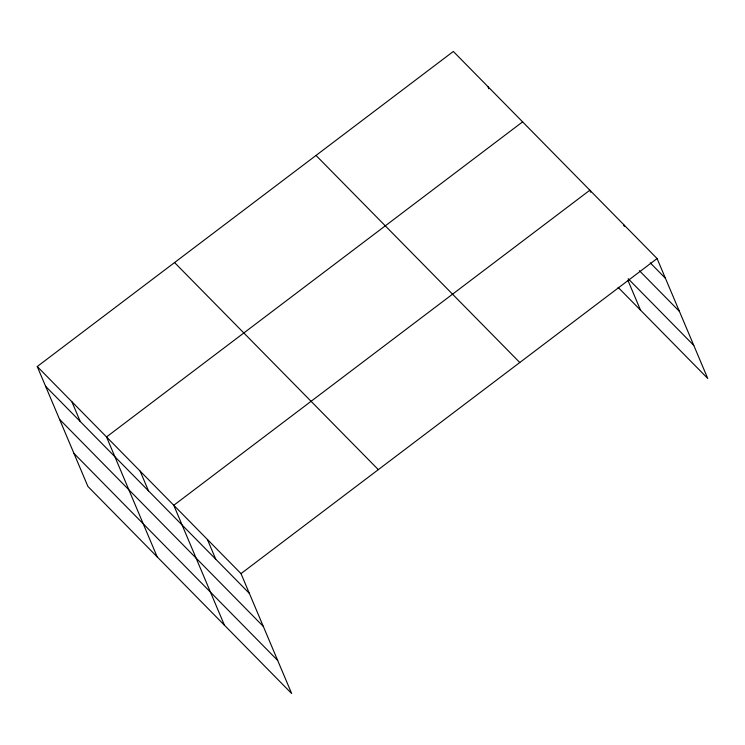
<?xml version="1.0" encoding="UTF-8"?>
<svg xmlns="http://www.w3.org/2000/svg" width="745" height="745" viewBox="0 0 745 745"><rect width="100%" height="100%" fill="white"/><g stroke="black" fill="none" stroke-linecap="round" stroke-linejoin="round"><path stroke-width="1.12" d="M37.25 366.531L241.008 573.613L291.668 693.539L87.91 486.457L37.25 366.531L453.333 51.461L657.09 258.543L707.75 378.469L618.099 287.356M522.608 121.863L106.526 436.942L157.186 556.869M241.008 573.613L657.09 258.543M650.227 262.845L665.434 278.304M639.378 270.677L679.403 311.354M628.147 278.704L693.791 345.41M316.02 155.435L519.786 362.517M174.554 262.557L378.32 469.639M45.594 386.292L249.361 593.374M59.563 419.351L263.32 626.424M73.951 453.407L277.708 660.48M623.472 224.375L624.347 226.452M590.729 192.285L589.854 190.208L173.771 505.278L224.431 625.204M627.895 280.278L640.514 310.134M487.966 86.662L488.85 88.748M207.389 539.445L215.733 559.206M140.153 471.11L148.497 490.871M71.892 401.732L80.236 421.502"/></g></svg>
